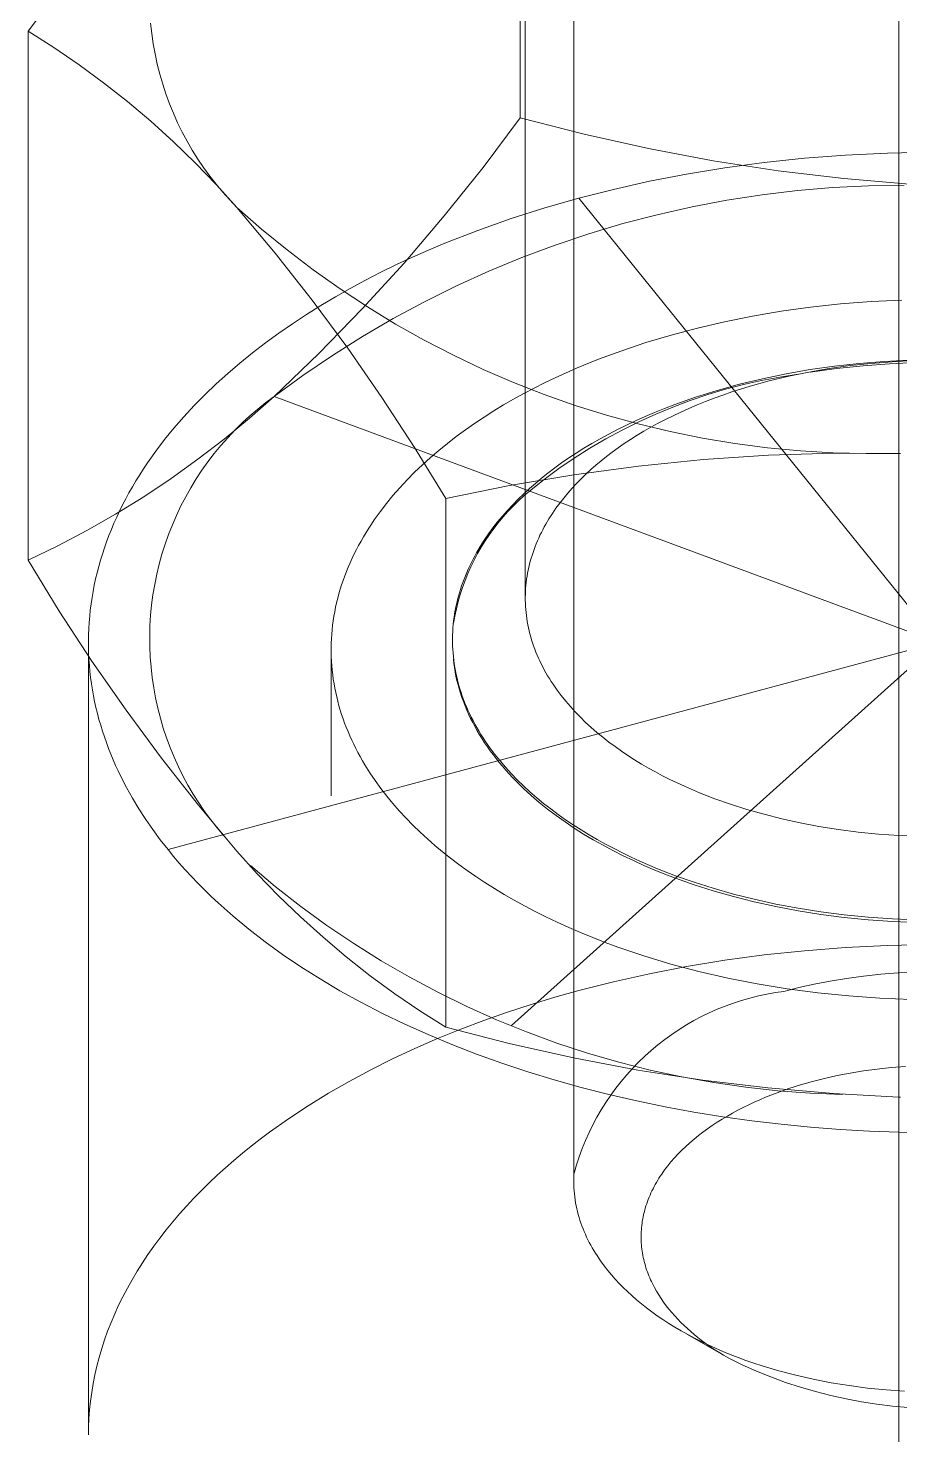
# Model space of a CAD drawing. Header units: inches. Extents: x -6 to 195, y -3 to 126.
# Drawn here: x 120.561 to 120.8439, y 48.7023 to 49.1589 of the extents above; entities that cross this region are included whole.
import ezdxf

# ---------------------------------------------------------------- set-up
doc = ezdxf.new("R2010")
doc.units = ezdxf.units.IN
doc.linetypes.add('HIDDEN', pattern=[1.905, 1.27, -0.635])
doc.layers.add('ZANO_R', color=7, linetype='Continuous', lineweight=0)
doc.layers.add('ZANO_R_przerywana', color=250, linetype='HIDDEN', lineweight=0)

msp = doc.modelspace()

# ---------------------------------------------------------------- linework, layer by layer
at = {"layer": 'ZANO_R'}
for p, q in [((120.84358, 59.27768), (120.84358, 47.5767)), ((120.84358, 49.02088), (120.84407, 49.02087)), ((120.84407, 48.81192), (120.84358, 48.81194)), ((120.85806, 48.80036), (120.84358, 48.80056))]:
    msp.add_line(p, q, dxfattribs=at)
at = {"layer": 'ZANO_R_przerywana'}
for p, q in [((120.7207, 49.30141), (120.7207, 49.12978)), ((120.72232, 48.97383), (120.72232, 49.29962)), ((120.73807, 48.78446), (120.73807, 49.26249)), ((120.57241, 49.17305), (120.56101, 49.15786)), ((120.60114, 49.15714), (120.60077, 49.16049)), ((120.56101, 48.98624), (120.56101, 49.15786)), ((120.56101, 49.15786), (120.56936, 49.15256)), ((120.60162, 49.15381), (120.60114, 49.15714)), ((120.56936, 49.15256), (120.57752, 49.14699)), ((120.60222, 49.1505), (120.60162, 49.15381)), ((120.57752, 49.14699), (120.58549, 49.14114)), ((120.60293, 49.14721), (120.60222, 49.1505)), ((120.60375, 49.14394), (120.60293, 49.14721)), ((120.60469, 49.14071), (120.60375, 49.14394)), ((120.58549, 49.14114), (120.59326, 49.13503)), ((120.60573, 49.13751), (120.60469, 49.14071)), ((120.60689, 49.13435), (120.60573, 49.13751)), ((120.59326, 49.13503), (120.60082, 49.12865)), ((120.60816, 49.13123), (120.60689, 49.13435)), ((120.60082, 49.12865), (120.60815, 49.12203)), ((120.60953, 49.12815), (120.60816, 49.13123)), ((120.61101, 49.12513), (120.60953, 49.12815)), ((120.7207, 49.12978), (120.70864, 49.11366)), ((120.7207, 49.12978), (120.74141, 49.12445)), ((120.6126, 49.12216), (120.61101, 49.12513)), ((120.74141, 49.12445), (120.76227, 49.1198)), ((120.60815, 49.12203), (120.61526, 49.11516)), ((120.61428, 49.11924), (120.6126, 49.12216)), ((120.61607, 49.11639), (120.61428, 49.11924)), ((120.76227, 49.1198), (120.78328, 49.11585)), ((120.61526, 49.11516), (120.62213, 49.10805)), ((120.61795, 49.1136), (120.61607, 49.11639)), ((120.78328, 49.11585), (120.80441, 49.1126)), ((120.79986, 49.11526), (120.7871, 49.11354)), ((120.81293, 49.11664), (120.79986, 49.11526)), ((120.82626, 49.11768), (120.81293, 49.11664)), ((120.83983, 49.11834), (120.82626, 49.11768)), ((120.85357, 49.11861), (120.83983, 49.11834)), ((120.61993, 49.11088), (120.61795, 49.1136)), ((120.622, 49.10822), (120.61993, 49.11088)), ((120.70864, 49.11366), (120.69605, 49.09794)), ((120.77468, 49.1115), (120.76262, 49.10917)), ((120.7871, 49.11354), (120.77468, 49.1115)), ((120.80441, 49.1126), (120.82564, 49.11005)), ((120.82564, 49.11005), (120.84694, 49.10821)), ((120.62416, 49.10564), (120.622, 49.10822)), ((120.62213, 49.10805), (120.62875, 49.10071)), ((120.62642, 49.10314), (120.62416, 49.10564)), ((120.75096, 49.10656), (120.73971, 49.10371)), ((120.76262, 49.10917), (120.75096, 49.10656)), ((120.79917, 49.10477), (120.81064, 49.10614)), ((120.81064, 49.10614), (120.82214, 49.10712)), ((120.82214, 49.10712), (120.83367, 49.1077)), ((120.83367, 49.1077), (120.84521, 49.10789)), ((120.62875, 49.10071), (120.62642, 49.10314)), ((120.62875, 49.10071), (120.64119, 49.08582)), ((120.63677, 49.09366), (120.62875, 49.10071)), ((120.71774, 49.09708), (120.72869, 49.10057)), ((120.72869, 49.10057), (120.73971, 49.10371)), ((120.96736, 48.82185), (120.73971, 49.10371)), ((120.76515, 49.09833), (120.77642, 49.10087)), ((120.77642, 49.10087), (120.78776, 49.10301)), ((120.78776, 49.10301), (120.79917, 49.10477)), ((120.69605, 49.09794), (120.68297, 49.08263)), ((120.70689, 49.09325), (120.71774, 49.09708)), ((120.75398, 49.09542), (120.76515, 49.09833)), ((120.64503, 49.0869), (120.63677, 49.09366)), ((120.6962, 49.08907), (120.70689, 49.09325)), ((120.73197, 49.08845), (120.74292, 49.09212)), ((120.74292, 49.09212), (120.75398, 49.09542)), ((120.65352, 49.08042), (120.64503, 49.0869)), ((120.69093, 49.08684), (120.6962, 49.08907)), ((120.72116, 49.08441), (120.73197, 49.08845)), ((120.64119, 49.08582), (120.65317, 49.07057)), ((120.68297, 49.08263), (120.6694, 49.06775)), ((120.68056, 49.08213), (120.68572, 49.08453)), ((120.68572, 49.08453), (120.69093, 49.08684)), ((120.71049, 49.08), (120.72116, 49.08441)), ((120.71788, 48.83519), (120.99447, 49.08382)), ((120.66222, 49.07425), (120.65352, 49.08042)), ((120.67047, 49.07707), (120.67548, 49.07964)), ((120.67548, 49.07964), (120.68056, 49.08213)), ((120.69998, 49.07523), (120.71049, 49.08)), ((120.6607, 49.07166), (120.66554, 49.07441)), ((120.67114, 49.06838), (120.66222, 49.07425)), ((120.66554, 49.07441), (120.67047, 49.07707)), ((120.68963, 49.0701), (120.69998, 49.07523)), ((120.6513, 49.06592), (120.65595, 49.06883)), ((120.65317, 49.07057), (120.66471, 49.05498)), ((120.65595, 49.06883), (120.6607, 49.07166)), ((120.67947, 49.06462), (120.68963, 49.0701)), ((120.8149, 49.06831), (120.82464, 49.06937)), ((120.82464, 49.06937), (120.83453, 49.07015)), ((120.83453, 49.07015), (120.84455, 49.07064)), ((120.64675, 49.06293), (120.6513, 49.06592)), ((120.6694, 49.06775), (120.65536, 49.05332)), ((120.6695, 49.0588), (120.67947, 49.06462)), ((120.68026, 49.06283), (120.67114, 49.06838)), ((120.78695, 49.06358), (120.79602, 49.06541)), ((120.79602, 49.06541), (120.80535, 49.06699)), ((120.80535, 49.06699), (120.8149, 49.06831)), ((120.638, 49.05671), (120.64232, 49.05986)), ((120.64232, 49.05986), (120.64675, 49.06293)), ((120.68956, 49.05759), (120.68026, 49.06283)), ((120.76964, 49.05927), (120.77815, 49.06153)), ((120.77815, 49.06153), (120.78695, 49.06358)), ((120.63381, 49.05349), (120.638, 49.05671)), ((120.65973, 49.05265), (120.6695, 49.0588)), ((120.66471, 49.05498), (120.67578, 49.03905)), ((120.69904, 49.05269), (120.68956, 49.05759)), ((120.7536, 49.05419), (120.76145, 49.05682)), ((120.76145, 49.05682), (120.76964, 49.05927)), ((120.62974, 49.0502), (120.63381, 49.05349)), ((120.65536, 49.05332), (120.64086, 49.03935)), ((120.65018, 49.04616), (120.65973, 49.05265)), ((120.70869, 49.04811), (120.69904, 49.05269)), ((120.73892, 49.04848), (120.74608, 49.0514)), ((120.74608, 49.0514), (120.7536, 49.05419)), ((120.83873, 49.05068), (120.83067, 49.05004)), ((120.84135, 49.05063), (120.83449, 49.05009)), ((120.84682, 49.05108), (120.83873, 49.05068)), ((120.84823, 49.05097), (120.84135, 49.05063)), ((120.62202, 49.04341), (120.62581, 49.04684)), ((120.62581, 49.04684), (120.62974, 49.0502)), ((120.64086, 49.03935), (120.65018, 49.04616)), ((120.71849, 49.04388), (120.70869, 49.04811)), ((120.73198, 49.04537), (120.73892, 49.04848)), ((120.80695, 49.04669), (120.79931, 49.04511)), ((120.80784, 49.04589), (120.80149, 49.04437)), ((120.81083, 49.04657), (120.80489, 49.04565)), ((120.81475, 49.04804), (120.80695, 49.04669)), ((120.81433, 49.04724), (120.80784, 49.04589)), ((120.82096, 49.04839), (120.81433, 49.04724)), ((120.82331, 49.04841), (120.81474, 49.04722)), ((120.82266, 49.04916), (120.81475, 49.04804)), ((120.82769, 49.04934), (120.82096, 49.04839)), ((120.83067, 49.05004), (120.82266, 49.04916)), ((120.83191, 49.04933), (120.82331, 49.04841)), ((120.83449, 49.05009), (120.82769, 49.04934)), ((120.84054, 49.04997), (120.83191, 49.04933)), ((120.84918, 49.05034), (120.84054, 49.04997)), ((120.61837, 49.03991), (120.62202, 49.04341)), ((120.72843, 49.03998), (120.71849, 49.04388)), ((120.72184, 49.04026), (120.72518, 49.04202)), ((120.72518, 49.04202), (120.72856, 49.04373)), ((120.72856, 49.04373), (120.73198, 49.04537)), ((120.78459, 49.0413), (120.77757, 49.0391)), ((120.78729, 49.04167), (120.78153, 49.03995)), ((120.79184, 49.04331), (120.78459, 49.0413)), ((120.79311, 49.0432), (120.78729, 49.04167)), ((120.79533, 49.04266), (120.78936, 49.04079)), ((120.79931, 49.04511), (120.79184, 49.04331)), ((120.79898, 49.04453), (120.79311, 49.0432)), ((120.80149, 49.04437), (120.79533, 49.04266)), ((120.80489, 49.04565), (120.79898, 49.04453)), ((120.61487, 49.03636), (120.61837, 49.03991)), ((120.64086, 49.03935), (120.63284, 49.03227)), ((120.63553, 49.03524), (120.63816, 49.03734)), ((120.63816, 49.03734), (120.64086, 49.03935)), ((121.0715, 48.87966), (120.64086, 49.03935)), ((120.67578, 49.03905), (120.68638, 49.0228)), ((120.7153, 49.03657), (120.71854, 49.03845)), ((120.71854, 49.03845), (120.72184, 49.04026)), ((120.7385, 49.03644), (120.72843, 49.03998)), ((120.7708, 49.03672), (120.76752, 49.03546)), ((120.77583, 49.03803), (120.7702, 49.03591)), ((120.77415, 49.03793), (120.7708, 49.03672)), ((120.77757, 49.0391), (120.77415, 49.03793)), ((120.78153, 49.03995), (120.77583, 49.03803)), ((120.78081, 49.0377), (120.77809, 49.03659)), ((120.7836, 49.03876), (120.78081, 49.0377)), ((120.78645, 49.0398), (120.7836, 49.03876)), ((120.78936, 49.04079), (120.78645, 49.0398)), ((120.60833, 49.02907), (120.61152, 49.03274)), ((120.61152, 49.03274), (120.61487, 49.03636)), ((120.63284, 49.03227), (120.62458, 49.02547)), ((120.63049, 49.03076), (120.63297, 49.03304)), ((120.63297, 49.03304), (120.63553, 49.03524)), ((120.70589, 49.03059), (120.70896, 49.03264)), ((120.70896, 49.03264), (120.7121, 49.03463)), ((120.7121, 49.03463), (120.7153, 49.03657)), ((120.74869, 49.03325), (120.7385, 49.03644)), ((120.75898, 49.03041), (120.74869, 49.03325)), ((120.76117, 49.03283), (120.7581, 49.03146)), ((120.76464, 49.03361), (120.75917, 49.03111)), ((120.7643, 49.03417), (120.76117, 49.03283)), ((120.76752, 49.03546), (120.7643, 49.03417)), ((120.7702, 49.03591), (120.76464, 49.03361)), ((120.77027, 49.0331), (120.7678, 49.03187)), ((120.77281, 49.03429), (120.77027, 49.0331)), ((120.77542, 49.03546), (120.77281, 49.03429)), ((120.77809, 49.03659), (120.77542, 49.03546)), ((120.6053, 49.02535), (120.60833, 49.02907)), ((120.62578, 49.02595), (120.6281, 49.0284)), ((120.6281, 49.0284), (120.63049, 49.03076)), ((120.69994, 49.02632), (120.70288, 49.02849)), ((120.70288, 49.02849), (120.70589, 49.03059)), ((120.75378, 49.02843), (120.74849, 49.02557)), ((120.75221, 49.02861), (120.74938, 49.02714)), ((120.75512, 49.03005), (120.75221, 49.02861)), ((120.75917, 49.03111), (120.75378, 49.02843)), ((120.7581, 49.03146), (120.75512, 49.03005)), ((120.76079, 49.02805), (120.75859, 49.02673)), ((120.76937, 49.02794), (120.75898, 49.03041)), ((120.76306, 49.02934), (120.76079, 49.02805)), ((120.7654, 49.03062), (120.76306, 49.02934)), ((120.7678, 49.03187), (120.7654, 49.03062)), ((120.77983, 49.02582), (120.76937, 49.02794)), ((120.60243, 49.02159), (120.6053, 49.02535)), ((120.60641, 48.89226), (121.10595, 49.02675)), ((120.62458, 49.02547), (120.6161, 49.01895)), ((120.62142, 49.02082), (120.62356, 49.02342)), ((120.62356, 49.02342), (120.62578, 49.02595)), ((120.69428, 49.02184), (120.69707, 49.02411)), ((120.69707, 49.02411), (120.69994, 49.02632)), ((120.74396, 49.02411), (120.74137, 49.02256)), ((120.74849, 49.02557), (120.7433, 49.02253)), ((120.74663, 49.02564), (120.74396, 49.02411)), ((120.74938, 49.02714), (120.74663, 49.02564)), ((120.75441, 49.02403), (120.75242, 49.02265)), ((120.75647, 49.02539), (120.75441, 49.02403)), ((120.75859, 49.02673), (120.75647, 49.02539)), ((120.79036, 49.02408), (120.77983, 49.02582)), ((120.80095, 49.0227), (120.79036, 49.02408)), ((120.59973, 49.01778), (120.60243, 49.02159)), ((120.6161, 49.01895), (120.6074, 49.01273)), ((120.61937, 49.01815), (120.62142, 49.02082)), ((120.68638, 49.0228), (120.69649, 49.00624)), ((120.68895, 49.01715), (120.69157, 49.01952)), ((120.69157, 49.01952), (120.69428, 49.02184)), ((120.73822, 49.01931), (120.73325, 49.01592)), ((120.73645, 49.01938), (120.73411, 49.01777)), ((120.73887, 49.02098), (120.73645, 49.01938)), ((120.7433, 49.02253), (120.73822, 49.01931)), ((120.74137, 49.02256), (120.73887, 49.02098)), ((120.74689, 49.01845), (120.74518, 49.01702)), ((120.74866, 49.01986), (120.74689, 49.01845)), ((120.75051, 49.02126), (120.74866, 49.01986)), ((120.75242, 49.02265), (120.75051, 49.02126)), ((120.75908, 49.01675), (120.78014, 49.01885)), ((120.78014, 49.01885), (120.80126, 49.02024)), ((120.81158, 49.02169), (120.80095, 49.0227)), ((120.80126, 49.02024), (120.82242, 49.02091)), ((120.82223, 49.02105), (120.81158, 49.02169)), ((120.8329, 49.02078), (120.82223, 49.02105)), ((120.82242, 49.02091), (120.84358, 49.02088)), ((120.84358, 49.02088), (120.8329, 49.02078)), ((120.59601, 49.01198), (120.59721, 49.01392)), ((120.59721, 49.01392), (120.59845, 49.01585)), ((120.59845, 49.01585), (120.59973, 49.01778)), ((120.61556, 49.01259), (120.61742, 49.0154)), ((120.61742, 49.0154), (120.61937, 49.01815)), ((120.68398, 49.01226), (120.68642, 49.01473)), ((120.68642, 49.01473), (120.68895, 49.01715)), ((120.71723, 49.01045), (120.7381, 49.01395)), ((120.72969, 49.01448), (120.7276, 49.01282)), ((120.73325, 49.01592), (120.7284, 49.01236)), ((120.73186, 49.01613), (120.72969, 49.01448)), ((120.73411, 49.01777), (120.73186, 49.01613)), ((120.7381, 49.01395), (120.75908, 49.01675)), ((120.74197, 49.01414), (120.74044, 49.01265)), ((120.74355, 49.01559), (120.74197, 49.01414)), ((120.74518, 49.01702), (120.74355, 49.01559)), ((120.59374, 49.00808), (120.59485, 49.01004)), ((120.59485, 49.01004), (120.59601, 49.01198)), ((120.6074, 49.01273), (120.5985, 49.00681)), ((120.61215, 49.00679), (120.61381, 49.00972)), ((120.61381, 49.00972), (120.61556, 49.01259)), ((120.6794, 49.00718), (120.68164, 49.00974)), ((120.68164, 49.00974), (120.68398, 49.01226)), ((120.69649, 49.00624), (120.71723, 49.01045)), ((120.72367, 49.00946), (120.72182, 49.00775)), ((120.7284, 49.01236), (120.72367, 49.00864)), ((120.7256, 49.01114), (120.72367, 49.00946)), ((120.7276, 49.01282), (120.7256, 49.01114)), ((120.73751, 49.00958), (120.73611, 49.008)), ((120.73895, 49.01113), (120.73751, 49.00958)), ((120.74044, 49.01265), (120.73895, 49.01113)), ((120.5985, 49.00681), (120.58939, 49.00119)), ((120.59166, 49.00414), (120.59268, 49.00611)), ((120.59268, 49.00611), (120.59374, 49.00808)), ((120.6106, 49.0038), (120.61215, 49.00679)), ((120.67726, 49.00458), (120.6794, 49.00718)), ((120.69649, 49.00624), (120.69649, 48.83462)), ((120.72001, 49.006), (120.71826, 49.00421)), ((120.72007, 49.00545), (120.71835, 49.00377)), ((120.72182, 49.00775), (120.72001, 49.006)), ((120.72184, 49.00708), (120.72007, 49.00545)), ((120.72367, 49.00864), (120.72184, 49.00708)), ((120.73349, 49.00474), (120.73227, 49.00306)), ((120.73478, 49.00638), (120.73349, 49.00474)), ((120.73611, 49.008), (120.73478, 49.00638)), ((120.58939, 49.00119), (120.58011, 48.99588)), ((120.58886, 48.99819), (120.58975, 49.00018)), ((120.58975, 49.00018), (120.59068, 49.00216)), ((120.59068, 49.00216), (120.59166, 49.00414)), ((120.60781, 48.99767), (120.60915, 49.00076)), ((120.60915, 49.00076), (120.6106, 49.0038)), ((120.67331, 48.99926), (120.67523, 49.00194)), ((120.67523, 49.00194), (120.67726, 49.00458)), ((120.71493, 49.00052), (120.71335, 48.99862)), ((120.71508, 49.00022), (120.71355, 48.99837)), ((120.71656, 49.00238), (120.71493, 49.00052)), ((120.71668, 49.00202), (120.71508, 49.00022)), ((120.71826, 49.00421), (120.71656, 49.00238)), ((120.71835, 49.00377), (120.71668, 49.00202)), ((120.7311, 49.00136), (120.73, 48.99963)), ((120.73227, 49.00306), (120.7311, 49.00136)), ((120.58011, 48.99588), (120.57064, 48.9909)), ((120.58722, 48.9942), (120.58802, 48.9962)), ((120.58802, 48.9962), (120.58886, 48.99819)), ((120.60658, 48.99453), (120.60781, 48.99767)), ((120.67065, 48.99518), (120.67151, 48.99655)), ((120.67151, 48.99655), (120.6724, 48.99791)), ((120.6724, 48.99791), (120.67331, 48.99926)), ((120.71184, 48.99669), (120.7104, 48.99471)), ((120.71207, 48.99647), (120.71067, 48.99451)), ((120.71335, 48.99862), (120.71184, 48.99669)), ((120.71355, 48.99837), (120.71207, 48.99647)), ((120.72799, 48.99609), (120.72753, 48.99519)), ((120.72847, 48.99698), (120.72799, 48.99609)), ((120.72896, 48.99787), (120.72847, 48.99698)), ((120.73, 48.99963), (120.72896, 48.99787)), ((120.58576, 48.99019), (120.58647, 48.99219)), ((120.58647, 48.99219), (120.58722, 48.9942)), ((120.60444, 48.98815), (120.60545, 48.99136)), ((120.60545, 48.99136), (120.60658, 48.99453)), ((120.66751, 48.98963), (120.66825, 48.99102)), ((120.66825, 48.99102), (120.66902, 48.99242)), ((120.66902, 48.99242), (120.66982, 48.9938)), ((120.66982, 48.9938), (120.67065, 48.99518)), ((120.70903, 48.99271), (120.70773, 48.99067)), ((120.70933, 48.99251), (120.70806, 48.99046)), ((120.7104, 48.99471), (120.70903, 48.99271)), ((120.71067, 48.99451), (120.70933, 48.99251)), ((120.72588, 48.99152), (120.72551, 48.9906)), ((120.72626, 48.99245), (120.72588, 48.99152)), ((120.72667, 48.99337), (120.72626, 48.99245)), ((120.72709, 48.99428), (120.72667, 48.99337)), ((120.72753, 48.99519), (120.72709, 48.99428)), ((120.57064, 48.9909), (120.56101, 48.98624)), ((120.58448, 48.98616), (120.5851, 48.98818)), ((120.5851, 48.98818), (120.58576, 48.99019)), ((120.60354, 48.9849), (120.60444, 48.98815)), ((120.66548, 48.98539), (120.66613, 48.98681)), ((120.66613, 48.98681), (120.66681, 48.98822)), ((120.66681, 48.98822), (120.66751, 48.98963)), ((120.70537, 48.98651), (120.70483, 48.98545)), ((120.70593, 48.98756), (120.70537, 48.98651)), ((120.70686, 48.98838), (120.70574, 48.98625)), ((120.70651, 48.98861), (120.70593, 48.98756)), ((120.70773, 48.99067), (120.70651, 48.98861)), ((120.70806, 48.99046), (120.70686, 48.98838)), ((120.72423, 48.98683), (120.72396, 48.98588)), ((120.72452, 48.98778), (120.72423, 48.98683)), ((120.72483, 48.98872), (120.72452, 48.98778)), ((120.72516, 48.98966), (120.72483, 48.98872)), ((120.72551, 48.9906), (120.72516, 48.98966)), ((120.57113, 48.96968), (120.56101, 48.98624)), ((120.58291, 48.98011), (120.58339, 48.98213)), ((120.58339, 48.98213), (120.58391, 48.98415)), ((120.58391, 48.98415), (120.58448, 48.98616)), ((120.60275, 48.98163), (120.60354, 48.9849)), ((120.66373, 48.9811), (120.66428, 48.98253)), ((120.66428, 48.98253), (120.66487, 48.98396)), ((120.66487, 48.98396), (120.66548, 48.98539)), ((120.70371, 48.98188), (120.70281, 48.97965)), ((120.70334, 48.98223), (120.70288, 48.98114)), ((120.70381, 48.98331), (120.70334, 48.98223)), ((120.70469, 48.98408), (120.70371, 48.98188)), ((120.70431, 48.98438), (120.70381, 48.98331)), ((120.70483, 48.98545), (120.70431, 48.98438)), ((120.70574, 48.98625), (120.70469, 48.98408)), ((120.72308, 48.98203), (120.72291, 48.98106)), ((120.72327, 48.983), (120.72308, 48.98203)), ((120.72348, 48.98396), (120.72327, 48.983)), ((120.72371, 48.98492), (120.72348, 48.98396)), ((120.72396, 48.98588), (120.72371, 48.98492)), ((120.58209, 48.97608), (120.58248, 48.9781)), ((120.58248, 48.9781), (120.58291, 48.98011)), ((120.60152, 48.97501), (120.60208, 48.97833)), ((120.60208, 48.97833), (120.60275, 48.98163)), ((120.66227, 48.97677), (120.66273, 48.97822)), ((120.66273, 48.97822), (120.66321, 48.97966)), ((120.66321, 48.97966), (120.66373, 48.9811)), ((120.70199, 48.97738), (120.70124, 48.97509)), ((120.70165, 48.97785), (120.70129, 48.97674)), ((120.70204, 48.97895), (120.70165, 48.97785)), ((120.70281, 48.97965), (120.70199, 48.97738)), ((120.70245, 48.98005), (120.70204, 48.97895)), ((120.70288, 48.98114), (120.70245, 48.98005)), ((120.72253, 48.97813), (120.72244, 48.97715)), ((120.72263, 48.97911), (120.72253, 48.97813)), ((120.72276, 48.98008), (120.72263, 48.97911)), ((120.72291, 48.98106), (120.72276, 48.98008)), ((120.58144, 48.97204), (120.58174, 48.97406)), ((120.58174, 48.97406), (120.58209, 48.97608)), ((120.60108, 48.97167), (120.60152, 48.97501)), ((120.6611, 48.97241), (120.66146, 48.97387)), ((120.66146, 48.97387), (120.66185, 48.97532)), ((120.66185, 48.97532), (120.66227, 48.97677)), ((120.70058, 48.97278), (120.69999, 48.97044)), ((120.70033, 48.97337), (120.70006, 48.97224)), ((120.70062, 48.9745), (120.70033, 48.97337)), ((120.70124, 48.97509), (120.70058, 48.97278)), ((120.70094, 48.97562), (120.70062, 48.9745)), ((120.70129, 48.97674), (120.70094, 48.97562)), ((120.72234, 48.97518), (120.72232, 48.97419)), ((120.72232, 48.97419), (120.72232, 48.9732)), ((120.72232, 48.9732), (120.72235, 48.97221)), ((120.72238, 48.97616), (120.72234, 48.97518)), ((120.72244, 48.97715), (120.72238, 48.97616)), ((120.58172, 48.95343), (120.57113, 48.96968)), ((120.58098, 48.96802), (120.58119, 48.97003)), ((120.58119, 48.97003), (120.58144, 48.97204)), ((120.60055, 48.96495), (120.60076, 48.96831)), ((120.60076, 48.96831), (120.60108, 48.97167)), ((120.66022, 48.96803), (120.66048, 48.96949)), ((120.66048, 48.96949), (120.66078, 48.97095)), ((120.66078, 48.97095), (120.6611, 48.97241)), ((120.69939, 48.96883), (120.69922, 48.96768)), ((120.69959, 48.96997), (120.69939, 48.96883)), ((120.69999, 48.97044), (120.69949, 48.96809)), ((120.69981, 48.97111), (120.69959, 48.96997)), ((120.70006, 48.97224), (120.69981, 48.97111)), ((120.72235, 48.97221), (120.7224, 48.97122)), ((120.7224, 48.97122), (120.72247, 48.97023)), ((120.72247, 48.97023), (120.72256, 48.96923)), ((120.72256, 48.96923), (120.72267, 48.96824)), ((120.72267, 48.96824), (120.72281, 48.96725)), ((120.58062, 48.96199), (120.5807, 48.964)), ((120.5807, 48.964), (120.58082, 48.966)), ((120.58082, 48.966), (120.58098, 48.96802)), ((120.60046, 48.96159), (120.60055, 48.96495)), ((120.65952, 48.96217), (120.65964, 48.96363)), ((120.65964, 48.96363), (120.6598, 48.9651)), ((120.6598, 48.9651), (120.66, 48.96656)), ((120.66, 48.96656), (120.66022, 48.96803)), ((120.69884, 48.96423), (120.69877, 48.96307)), ((120.69894, 48.96538), (120.69884, 48.96423)), ((120.69907, 48.96653), (120.69894, 48.96538)), ((120.69949, 48.96809), (120.69907, 48.96572)), ((120.69922, 48.96768), (120.69907, 48.96653)), ((120.72281, 48.96725), (120.72296, 48.96626)), ((120.72296, 48.96626), (120.72314, 48.96526)), ((120.72314, 48.96526), (120.72335, 48.96427)), ((120.72335, 48.96427), (120.72357, 48.96328)), ((120.58059, 48.95999), (120.58062, 48.96199)), ((120.5806, 48.958), (120.58059, 48.95999)), ((120.60048, 48.95822), (120.60046, 48.96159)), ((120.65933, 48.95777), (120.65936, 48.95924)), ((120.65936, 48.95924), (120.65942, 48.9607)), ((120.65942, 48.9607), (120.65952, 48.96217)), ((120.69872, 48.96191), (120.6987, 48.96075)), ((120.6987, 48.96075), (120.6987, 48.95958)), ((120.6987, 48.95958), (120.69873, 48.95842)), ((120.69877, 48.96307), (120.69872, 48.96191)), ((120.72357, 48.96328), (120.72382, 48.96229)), ((120.72382, 48.96229), (120.72409, 48.96131)), ((120.72409, 48.96131), (120.72438, 48.96032)), ((120.72438, 48.96032), (120.72469, 48.95934)), ((120.72469, 48.95934), (120.72503, 48.95836)), ((120.58059, 48.70234), (120.58059, 48.958)), ((120.58065, 48.956), (120.5806, 48.958)), ((120.58075, 48.95402), (120.58065, 48.956)), ((120.60062, 48.95485), (120.60048, 48.95822)), ((120.60088, 48.9515), (120.60062, 48.95485)), ((120.65933, 48.95631), (120.65933, 48.95777)), ((120.65933, 45.09973), (120.65933, 48.95631)), ((120.65937, 48.95485), (120.65933, 48.95631)), ((120.65944, 48.95339), (120.65937, 48.95485)), ((120.69873, 48.95842), (120.69879, 48.95725)), ((120.69879, 48.95725), (120.69887, 48.95609)), ((120.69887, 48.95609), (120.69898, 48.95492)), ((120.69898, 48.95492), (120.69911, 48.95375)), ((120.72503, 48.95836), (120.72539, 48.95738)), ((120.72539, 48.95738), (120.72577, 48.9564)), ((120.72577, 48.9564), (120.72617, 48.95543)), ((120.72617, 48.95543), (120.72659, 48.95446)), ((120.58089, 48.95204), (120.58075, 48.95402)), ((120.58107, 48.95006), (120.58089, 48.95204)), ((120.5813, 48.94809), (120.58107, 48.95006)), ((120.59279, 48.9375), (120.58172, 48.95343)), ((120.60126, 48.94815), (120.60088, 48.9515)), ((120.65954, 48.95193), (120.65944, 48.95339)), ((120.65967, 48.95048), (120.65954, 48.95193)), ((120.65984, 48.94903), (120.65967, 48.95048)), ((120.69898, 48.9541), (120.69914, 48.95272)), ((120.69911, 48.95375), (120.69927, 48.95258)), ((120.69914, 48.95272), (120.69934, 48.95133)), ((120.69927, 48.95258), (120.69945, 48.95142)), ((120.69934, 48.95133), (120.69957, 48.94994)), ((120.69945, 48.95142), (120.69967, 48.95025)), ((120.69957, 48.94994), (120.69984, 48.94856)), ((120.69967, 48.95025), (120.69991, 48.94908)), ((120.72659, 48.95446), (120.72704, 48.95349)), ((120.72704, 48.95349), (120.7275, 48.95253)), ((120.7275, 48.95253), (120.72799, 48.95157)), ((120.72799, 48.95157), (120.7285, 48.95062)), ((120.7285, 48.95062), (120.72903, 48.94967)), ((120.58156, 48.94613), (120.5813, 48.94809)), ((120.58187, 48.94418), (120.58156, 48.94613)), ((120.60175, 48.94482), (120.60126, 48.94815)), ((120.66003, 48.94758), (120.65984, 48.94903)), ((120.66026, 48.94613), (120.66003, 48.94758)), ((120.66052, 48.94469), (120.66026, 48.94613)), ((120.69984, 48.94856), (120.70015, 48.94717)), ((120.69991, 48.94908), (120.70017, 48.94792)), ((120.70015, 48.94717), (120.7005, 48.94579)), ((120.70017, 48.94792), (120.70046, 48.94675)), ((120.70046, 48.94675), (120.70078, 48.94559)), ((120.7005, 48.94579), (120.70088, 48.94441)), ((120.70078, 48.94559), (120.70112, 48.94443)), ((120.72903, 48.94967), (120.72958, 48.94872)), ((120.72958, 48.94872), (120.73015, 48.94778)), ((120.73015, 48.94778), (120.73074, 48.94685)), ((120.73074, 48.94685), (120.73135, 48.94592)), ((120.73135, 48.94592), (120.73264, 48.94407)), ((120.58222, 48.94223), (120.58187, 48.94418)), ((120.5826, 48.9403), (120.58222, 48.94223)), ((120.60236, 48.94151), (120.60175, 48.94482)), ((120.60308, 48.93822), (120.60236, 48.94151)), ((120.66081, 48.94326), (120.66052, 48.94469)), ((120.66113, 48.94183), (120.66081, 48.94326)), ((120.66149, 48.9404), (120.66113, 48.94183)), ((120.70088, 48.94441), (120.7013, 48.94304)), ((120.70112, 48.94443), (120.70149, 48.94328)), ((120.7013, 48.94304), (120.70176, 48.94167)), ((120.70149, 48.94328), (120.70188, 48.94212)), ((120.70176, 48.94167), (120.70225, 48.9403)), ((120.70188, 48.94212), (120.70231, 48.94097)), ((120.70231, 48.94097), (120.70275, 48.93982)), ((120.73264, 48.94407), (120.734, 48.94225)), ((120.734, 48.94225), (120.73544, 48.94046)), ((120.58303, 48.93837), (120.5826, 48.9403)), ((120.5835, 48.93645), (120.58303, 48.93837)), ((120.584, 48.93453), (120.5835, 48.93645)), ((120.60433, 48.92191), (120.59279, 48.9375)), ((120.60392, 48.93495), (120.60308, 48.93822)), ((120.66187, 48.93898), (120.66149, 48.9404)), ((120.66229, 48.93756), (120.66187, 48.93898)), ((120.66273, 48.93616), (120.66229, 48.93756)), ((120.70225, 48.9403), (120.70278, 48.93893)), ((120.70275, 48.93982), (120.70322, 48.93868)), ((120.70278, 48.93893), (120.70335, 48.93757)), ((120.70322, 48.93868), (120.70372, 48.93754)), ((120.70335, 48.93757), (120.70395, 48.93622)), ((120.70372, 48.93754), (120.70425, 48.9364)), ((120.70395, 48.93622), (120.70459, 48.93487)), ((120.70425, 48.9364), (120.70479, 48.93527)), ((120.73544, 48.94046), (120.73695, 48.93869)), ((120.73695, 48.93869), (120.73854, 48.93695)), ((120.73854, 48.93695), (120.74019, 48.93525)), ((120.58455, 48.93263), (120.584, 48.93453)), ((120.58513, 48.93074), (120.58455, 48.93263)), ((120.60487, 48.93172), (120.60392, 48.93495)), ((120.60593, 48.92853), (120.60487, 48.93172)), ((120.6632, 48.93475), (120.66273, 48.93616)), ((120.6637, 48.93336), (120.6632, 48.93475)), ((120.66424, 48.93197), (120.6637, 48.93336)), ((120.6648, 48.93059), (120.66424, 48.93197)), ((120.70459, 48.93487), (120.70526, 48.93353)), ((120.70479, 48.93527), (120.70537, 48.93414)), ((120.70526, 48.93353), (120.70597, 48.9322)), ((120.70537, 48.93414), (120.70597, 48.93302)), ((120.70597, 48.93302), (120.70659, 48.9319)), ((120.70597, 48.9322), (120.70671, 48.93087)), ((120.70659, 48.9319), (120.70724, 48.93079)), ((120.74019, 48.93525), (120.74191, 48.93357)), ((120.74191, 48.93357), (120.7437, 48.93193)), ((120.7437, 48.93193), (120.74555, 48.93031)), ((120.58575, 48.92886), (120.58513, 48.93074)), ((120.5864, 48.92699), (120.58575, 48.92886)), ((120.6071, 48.92537), (120.60593, 48.92853)), ((120.66539, 48.92921), (120.6648, 48.93059)), ((120.666, 48.92784), (120.66539, 48.92921)), ((120.66665, 48.92649), (120.666, 48.92784)), ((120.70671, 48.93087), (120.70749, 48.92955)), ((120.70724, 48.93079), (120.70791, 48.92968)), ((120.70749, 48.92955), (120.7083, 48.92824)), ((120.70791, 48.92968), (120.70861, 48.92858)), ((120.7083, 48.92824), (120.70914, 48.92694)), ((120.70861, 48.92858), (120.70933, 48.92749)), ((120.70933, 48.92749), (120.71084, 48.92532)), ((120.74555, 48.93031), (120.74746, 48.92874)), ((120.74746, 48.92874), (120.74943, 48.9272)), ((120.74943, 48.9272), (120.75145, 48.9257)), ((120.58709, 48.92513), (120.5864, 48.92699)), ((120.58782, 48.92328), (120.58709, 48.92513)), ((120.58859, 48.92145), (120.58782, 48.92328)), ((120.60838, 48.92225), (120.6071, 48.92537)), ((120.66732, 48.92513), (120.66665, 48.92649)), ((120.66802, 48.92379), (120.66732, 48.92513)), ((120.66874, 48.92246), (120.66802, 48.92379)), ((120.70914, 48.92694), (120.71002, 48.92565)), ((120.71002, 48.92565), (120.71093, 48.92437)), ((120.71084, 48.92532), (120.71244, 48.92318)), ((120.71093, 48.92437), (120.71188, 48.92309)), ((120.71188, 48.92309), (120.71285, 48.92183)), ((120.71244, 48.92318), (120.71413, 48.92107)), ((120.75145, 48.9257), (120.75352, 48.92423)), ((120.75352, 48.92423), (120.75564, 48.9228)), ((120.75564, 48.9228), (120.75781, 48.92141)), ((120.58938, 48.91962), (120.58859, 48.92145)), ((120.59022, 48.91781), (120.58938, 48.91962)), ((120.61632, 48.90666), (120.60433, 48.92191)), ((120.60977, 48.91919), (120.60838, 48.92225)), ((120.61126, 48.91617), (120.60977, 48.91919)), ((120.6695, 48.92114), (120.66874, 48.92246)), ((120.67027, 48.91982), (120.6695, 48.92114)), ((120.6719, 48.91722), (120.67027, 48.91982)), ((120.71285, 48.92183), (120.71386, 48.92058)), ((120.71386, 48.92058), (120.7149, 48.91934)), ((120.71413, 48.92107), (120.71591, 48.91899)), ((120.7149, 48.91934), (120.71597, 48.91811)), ((120.71591, 48.91899), (120.71778, 48.91694)), ((120.71597, 48.91811), (120.71707, 48.91689)), ((120.75781, 48.92141), (120.76002, 48.92006)), ((120.76002, 48.92006), (120.76227, 48.91875)), ((120.76227, 48.91875), (120.76455, 48.91748)), ((120.59108, 48.91601), (120.59022, 48.91781)), ((120.59291, 48.91245), (120.59108, 48.91601)), ((120.61286, 48.9132), (120.61126, 48.91617)), ((120.67363, 48.91466), (120.6719, 48.91722)), ((120.67545, 48.91214), (120.67363, 48.91466)), ((120.71707, 48.91689), (120.71819, 48.91568)), ((120.71778, 48.91694), (120.71972, 48.91493)), ((120.71819, 48.91568), (120.71935, 48.91449)), ((120.71935, 48.91449), (120.72175, 48.91214)), ((120.71972, 48.91493), (120.72175, 48.91296)), ((120.76455, 48.91748), (120.76687, 48.91626)), ((120.76687, 48.91626), (120.76923, 48.91507)), ((120.76923, 48.91507), (120.77161, 48.91392)), ((120.77161, 48.91392), (120.77401, 48.91282)), ((120.59487, 48.90894), (120.59291, 48.91245)), ((120.59695, 48.90549), (120.59487, 48.90894)), ((120.61456, 48.9103), (120.61286, 48.9132)), ((120.61636, 48.90745), (120.61456, 48.9103)), ((120.67737, 48.90966), (120.67545, 48.91214)), ((120.67937, 48.90723), (120.67737, 48.90966)), ((120.72175, 48.91296), (120.72385, 48.91103)), ((120.72175, 48.91214), (120.72425, 48.90985)), ((120.72385, 48.91103), (120.72603, 48.90913)), ((120.72425, 48.90985), (120.72686, 48.90761)), ((120.72603, 48.90913), (120.72827, 48.90728)), ((120.77401, 48.91282), (120.77889, 48.91073)), ((120.77889, 48.91073), (120.78384, 48.9088)), ((120.59915, 48.90209), (120.59695, 48.90549)), ((120.62875, 48.89177), (120.61632, 48.90666)), ((120.61825, 48.90467), (120.61636, 48.90745)), ((120.62025, 48.90195), (120.61825, 48.90467)), ((120.68145, 48.90484), (120.67937, 48.90723)), ((120.68362, 48.9025), (120.68145, 48.90484)), ((120.72686, 48.90761), (120.72957, 48.90544)), ((120.72827, 48.90728), (120.73059, 48.90547)), ((120.72957, 48.90544), (120.73237, 48.90332)), ((120.73059, 48.90547), (120.73297, 48.9037)), ((120.78384, 48.9088), (120.78893, 48.907)), ((120.78893, 48.907), (120.79425, 48.90531)), ((120.79425, 48.90531), (120.79979, 48.90373)), ((120.60146, 48.89876), (120.59915, 48.90209)), ((120.62233, 48.89931), (120.62025, 48.90195)), ((120.68586, 48.90021), (120.68362, 48.9025)), ((120.68817, 48.89796), (120.68586, 48.90021)), ((120.73237, 48.90332), (120.73525, 48.90126)), ((120.73297, 48.9037), (120.7354, 48.90197)), ((120.73525, 48.90126), (120.73821, 48.89927)), ((120.7354, 48.90197), (120.7379, 48.90029)), ((120.7379, 48.90029), (120.74045, 48.89866)), ((120.79979, 48.90373), (120.80554, 48.90229)), ((120.80554, 48.90229), (120.81149, 48.90098)), ((120.81149, 48.90098), (120.81762, 48.89982)), ((120.81762, 48.89982), (120.82392, 48.89882)), ((120.60388, 48.89548), (120.60146, 48.89876)), ((120.60641, 48.89226), (120.60388, 48.89548)), ((120.62451, 48.89674), (120.62233, 48.89931)), ((120.69055, 48.89577), (120.68817, 48.89796)), ((120.693, 48.89363), (120.69055, 48.89577)), ((120.73821, 48.89927), (120.74126, 48.89734)), ((120.74045, 48.89866), (120.74305, 48.89707)), ((120.74126, 48.89734), (120.74436, 48.89548)), ((120.74305, 48.89707), (120.74569, 48.89553)), ((120.74436, 48.89548), (120.74754, 48.89368)), ((120.74569, 48.89553), (120.74838, 48.89404)), ((120.82392, 48.89882), (120.83038, 48.89799)), ((120.83038, 48.89799), (120.83696, 48.89734)), ((120.83696, 48.89734), (120.84365, 48.89688)), ((120.84365, 48.89688), (120.85043, 48.89661)), ((120.6082, 48.89008), (120.60641, 48.89226)), ((120.63538, 48.88443), (120.62875, 48.89177)), ((120.6955, 48.89153), (120.693, 48.89363)), ((120.69807, 48.88949), (120.6955, 48.89153)), ((120.74754, 48.89368), (120.75077, 48.89195)), ((120.74838, 48.89404), (120.75111, 48.89259)), ((120.75077, 48.89195), (120.75405, 48.89029)), ((120.75111, 48.89259), (120.75388, 48.89119)), ((120.75388, 48.89119), (120.75668, 48.88985)), ((120.61007, 48.8879), (120.6082, 48.89008)), ((120.612, 48.88573), (120.61007, 48.8879)), ((120.64118, 48.88032), (120.63313, 48.88707)), ((120.70071, 48.88748), (120.69807, 48.88949)), ((120.70345, 48.88549), (120.70071, 48.88748)), ((120.75405, 48.89029), (120.75739, 48.8887)), ((120.75668, 48.88985), (120.75951, 48.88854)), ((120.75739, 48.8887), (120.76076, 48.88717)), ((120.75951, 48.88854), (120.76525, 48.88609)), ((120.76076, 48.88717), (120.76417, 48.88572)), ((120.76525, 48.88609), (120.77107, 48.88382)), ((120.61401, 48.88356), (120.612, 48.88573)), ((120.61608, 48.8814), (120.61401, 48.88356)), ((120.64225, 48.87732), (120.63538, 48.88443)), ((120.7063, 48.88351), (120.70345, 48.88549)), ((120.70924, 48.88156), (120.7063, 48.88351)), ((120.71229, 48.87963), (120.70924, 48.88156)), ((120.76417, 48.88572), (120.76761, 48.88433)), ((120.76761, 48.88433), (120.77107, 48.883)), ((120.77107, 48.88382), (120.77707, 48.8817)), ((120.77107, 48.883), (120.77707, 48.88089)), ((120.77707, 48.8817), (120.78332, 48.87971)), ((120.61822, 48.87924), (120.61608, 48.8814)), ((120.62044, 48.87709), (120.61822, 48.87924)), ((120.62272, 48.87495), (120.62044, 48.87709)), ((120.64946, 48.87385), (120.64118, 48.88032)), ((120.64935, 48.87045), (120.64225, 48.87732)), ((120.71544, 48.87773), (120.71229, 48.87963)), ((120.71869, 48.87585), (120.71544, 48.87773)), ((120.77707, 48.88089), (120.78332, 48.8789)), ((120.78332, 48.87971), (120.78984, 48.87786)), ((120.78332, 48.8789), (120.78984, 48.87704)), ((120.78984, 48.87786), (120.79661, 48.87616)), ((120.78984, 48.87704), (120.79661, 48.87534)), ((120.62751, 48.87069), (120.62272, 48.87495)), ((120.65796, 48.86767), (120.64946, 48.87385)), ((120.72204, 48.87401), (120.71869, 48.87585)), ((120.72549, 48.8722), (120.72204, 48.87401)), ((120.79661, 48.87616), (120.8036, 48.87462)), ((120.79661, 48.87534), (120.8036, 48.8738)), ((120.8036, 48.87462), (120.81082, 48.87325)), ((120.8036, 48.8738), (120.81082, 48.87244)), ((120.81082, 48.87325), (120.81823, 48.87208)), ((120.81082, 48.87244), (120.81823, 48.87126)), ((120.63258, 48.86649), (120.62751, 48.87069)), ((120.65669, 48.86383), (120.64935, 48.87045)), ((120.72904, 48.87042), (120.72549, 48.8722)), ((120.73269, 48.86868), (120.72904, 48.87042)), ((120.73643, 48.86698), (120.73269, 48.86868)), ((120.81823, 48.87208), (120.82582, 48.8711)), ((120.81823, 48.87126), (120.82582, 48.87029)), ((120.82582, 48.8711), (120.83357, 48.87034)), ((120.82582, 48.87029), (120.83357, 48.86952)), ((120.83357, 48.87034), (120.84144, 48.8698)), ((120.83357, 48.86952), (120.84144, 48.86898)), ((120.84144, 48.8698), (120.84941, 48.86948)), ((120.84144, 48.86898), (120.84941, 48.86867)), ((120.63794, 48.86234), (120.63258, 48.86649)), ((120.66424, 48.85745), (120.65669, 48.86383)), ((120.66667, 48.86178), (120.65796, 48.86767)), ((120.74027, 48.86533), (120.73643, 48.86698)), ((120.7442, 48.86372), (120.74027, 48.86533)), ((120.74822, 48.86215), (120.7442, 48.86372)), ((120.64358, 48.85825), (120.63794, 48.86234)), ((120.67557, 48.85621), (120.66667, 48.86178)), ((120.75233, 48.86064), (120.74822, 48.86215)), ((120.7608, 48.85777), (120.75233, 48.86064)), ((120.81293, 48.85948), (120.79986, 48.85809)), ((120.82626, 48.86051), (120.81293, 48.85948)), ((120.83983, 48.86117), (120.82626, 48.86051)), ((120.85357, 48.86144), (120.83983, 48.86117)), ((120.64951, 48.85424), (120.64358, 48.85825)), ((120.65572, 48.85032), (120.64951, 48.85424)), ((120.67201, 48.85134), (120.66424, 48.85745)), ((120.68467, 48.85094), (120.67557, 48.85621)), ((120.76959, 48.85512), (120.7608, 48.85777)), ((120.77468, 48.85434), (120.76262, 48.852)), ((120.77867, 48.85272), (120.76959, 48.85512)), ((120.7871, 48.85637), (120.77468, 48.85434)), ((120.79986, 48.85809), (120.7871, 48.85637)), ((120.6622, 48.84648), (120.65572, 48.85032)), ((120.67998, 48.84549), (120.67201, 48.85134)), ((120.69394, 48.846), (120.68467, 48.85094)), ((120.76262, 48.852), (120.75096, 48.8494)), ((120.78801, 48.85057), (120.77867, 48.85272)), ((120.79758, 48.84869), (120.78801, 48.85057)), ((120.81608, 48.8486), (120.82125, 48.8496)), ((120.82125, 48.8496), (120.82657, 48.85047)), ((120.82657, 48.85047), (120.83204, 48.85121)), ((120.83204, 48.85121), (120.83764, 48.8518)), ((120.83764, 48.8518), (120.84336, 48.85224)), ((120.84336, 48.85224), (120.84917, 48.85253)), ((120.66896, 48.84274), (120.6622, 48.84648)), ((120.68814, 48.83992), (120.67998, 48.84549)), ((120.70337, 48.84138), (120.69394, 48.846)), ((120.73971, 48.84654), (120.73196, 48.84437)), ((120.75096, 48.8494), (120.73971, 48.84654)), ((120.80734, 48.84709), (120.79758, 48.84869)), ((120.79796, 48.84479), (120.80071, 48.84538)), ((120.80071, 48.84538), (120.80348, 48.84587)), ((120.80348, 48.84587), (120.80626, 48.84626)), ((120.80626, 48.84626), (120.81108, 48.84748)), ((120.81726, 48.84578), (120.80734, 48.84709)), ((120.81108, 48.84748), (120.81608, 48.8486)), ((120.82729, 48.84477), (120.81726, 48.84578)), ((120.67598, 48.83912), (120.66896, 48.84274)), ((120.71297, 48.83708), (120.70337, 48.84138)), ((120.72423, 48.84203), (120.71654, 48.83952)), ((120.73196, 48.84437), (120.72423, 48.84203)), ((120.78204, 48.83931), (120.78461, 48.84046)), ((120.78461, 48.84046), (120.78721, 48.84151)), ((120.78721, 48.84151), (120.78986, 48.84247)), ((120.78986, 48.84247), (120.79253, 48.84334)), ((120.79253, 48.84334), (120.79523, 48.84411)), ((120.79523, 48.84411), (120.79796, 48.84479)), ((120.83741, 48.84406), (120.82729, 48.84477)), ((120.84756, 48.84365), (120.83741, 48.84406)), ((120.68325, 48.83561), (120.67598, 48.83912)), ((120.69649, 48.83462), (120.68814, 48.83992)), ((120.70892, 48.83683), (120.70136, 48.83397)), ((120.71654, 48.83952), (120.70892, 48.83683)), ((120.7227, 48.83313), (120.71297, 48.83708)), ((120.77459, 48.83536), (120.77703, 48.83677)), ((120.77703, 48.83677), (120.77951, 48.83808)), ((120.77951, 48.83808), (120.78204, 48.83931)), ((120.69077, 48.83224), (120.68325, 48.83561)), ((120.69854, 48.82899), (120.69077, 48.83224)), ((120.70136, 48.83397), (120.69389, 48.83094)), ((120.71712, 48.8293), (120.69649, 48.83462)), ((120.73257, 48.82951), (120.7227, 48.83313)), ((120.7676, 48.83066), (120.76987, 48.83231)), ((120.76987, 48.83231), (120.77221, 48.83387)), ((120.77221, 48.83387), (120.77459, 48.83536)), ((120.68653, 48.82773), (120.67929, 48.82435)), ((120.69389, 48.83094), (120.68653, 48.82773)), ((120.70652, 48.8259), (120.69854, 48.82899)), ((120.73792, 48.82467), (120.71712, 48.8293)), ((120.74255, 48.82624), (120.73257, 48.82951)), ((120.76113, 48.82525), (120.76322, 48.82712)), ((120.76322, 48.82712), (120.76538, 48.82893)), ((120.76538, 48.82893), (120.7676, 48.83066)), ((120.67929, 48.82435), (120.67218, 48.8208)), ((120.71473, 48.82295), (120.70652, 48.8259)), ((120.72313, 48.82016), (120.71473, 48.82295)), ((120.75886, 48.82072), (120.73792, 48.82467)), ((120.75264, 48.82331), (120.74255, 48.82624)), ((120.76283, 48.82074), (120.75264, 48.82331)), ((120.75715, 48.82128), (120.75911, 48.8233)), ((120.75911, 48.8233), (120.76113, 48.82525)), ((120.67218, 48.8208), (120.66523, 48.81707)), ((120.73173, 48.81754), (120.72313, 48.82016)), ((120.7405, 48.81509), (120.73173, 48.81754)), ((120.75345, 48.81704), (120.75526, 48.81919)), ((120.75526, 48.81919), (120.75715, 48.82128)), ((120.77992, 48.81747), (120.75886, 48.82072)), ((120.7731, 48.81853), (120.76283, 48.82074)), ((120.78345, 48.81667), (120.7731, 48.81853)), ((120.81942, 48.81801), (120.81549, 48.81701)), ((120.82349, 48.81892), (120.81942, 48.81801)), ((120.82771, 48.81973), (120.82349, 48.81892)), ((120.83205, 48.82044), (120.82771, 48.81973)), ((120.8365, 48.82104), (120.83205, 48.82044)), ((120.84107, 48.82153), (120.8365, 48.82104)), ((120.84573, 48.82189), (120.84107, 48.82153)), ((120.65846, 48.81318), (120.65187, 48.80913)), ((120.66523, 48.81707), (120.65846, 48.81318)), ((120.74942, 48.81281), (120.7405, 48.81509)), ((120.75006, 48.81256), (120.75172, 48.81483)), ((120.75172, 48.81483), (120.75345, 48.81704)), ((120.80107, 48.81493), (120.77992, 48.81747)), ((120.79385, 48.81516), (120.78345, 48.81667)), ((120.80429, 48.81403), (120.79385, 48.81516)), ((120.80402, 48.81336), (120.80029, 48.81189)), ((120.8223, 48.81308), (120.80107, 48.81493)), ((120.80781, 48.8147), (120.80402, 48.81336)), ((120.81477, 48.81325), (120.80429, 48.81403)), ((120.81164, 48.81591), (120.80781, 48.8147)), ((120.81549, 48.81701), (120.81164, 48.81591)), ((120.82527, 48.81284), (120.81477, 48.81325)), ((120.84358, 48.81194), (120.8223, 48.81308)), ((120.65187, 48.80913), (120.64549, 48.80491)), ((120.74699, 48.80785), (120.74848, 48.81023)), ((120.74848, 48.81023), (120.75006, 48.81256)), ((120.75849, 48.81072), (120.74942, 48.81281)), ((120.76768, 48.80882), (120.75849, 48.81072)), ((120.77698, 48.8071), (120.76768, 48.80882)), ((120.79305, 48.8086), (120.7913, 48.8077)), ((120.79483, 48.80947), (120.79305, 48.8086)), ((120.79663, 48.81031), (120.79483, 48.80947)), ((120.79845, 48.81112), (120.79663, 48.81031)), ((120.80029, 48.81189), (120.79845, 48.81112)), ((120.64549, 48.80491), (120.63934, 48.80054)), ((120.74425, 48.80294), (120.74558, 48.80542)), ((120.74558, 48.80542), (120.74699, 48.80785)), ((120.78637, 48.80558), (120.77698, 48.8071)), ((120.78623, 48.80483), (120.7846, 48.80381)), ((120.78789, 48.80581), (120.78623, 48.80483)), ((120.79583, 48.80425), (120.78637, 48.80558)), ((120.78958, 48.80677), (120.78789, 48.80581)), ((120.7913, 48.8077), (120.78958, 48.80677)), ((120.80535, 48.80312), (120.79583, 48.80425)), ((120.63934, 48.80054), (120.63635, 48.7983)), ((120.74186, 48.79785), (120.74301, 48.80042)), ((120.74301, 48.80042), (120.74425, 48.80294)), ((120.77849, 48.79947), (120.77707, 48.79832)), ((120.77996, 48.80059), (120.77849, 48.79947)), ((120.78146, 48.80169), (120.77996, 48.80059)), ((120.78301, 48.80276), (120.78146, 48.80169)), ((120.7846, 48.80381), (120.78301, 48.80276)), ((120.8149, 48.80219), (120.80535, 48.80312)), ((120.82446, 48.80145), (120.8149, 48.80219)), ((120.83403, 48.80091), (120.82446, 48.80145)), ((120.84358, 48.80056), (120.83403, 48.80091)), ((120.63342, 48.79602), (120.63056, 48.79371)), ((120.63635, 48.7983), (120.63342, 48.79602)), ((120.73983, 48.79261), (120.7408, 48.79525)), ((120.7408, 48.79525), (120.74186, 48.79785)), ((120.7731, 48.79472), (120.77187, 48.79348)), ((120.77437, 48.79594), (120.7731, 48.79472)), ((120.7757, 48.79714), (120.77437, 48.79594)), ((120.77707, 48.79832), (120.7757, 48.79714)), ((120.62776, 48.79136), (120.62503, 48.78898)), ((120.63056, 48.79371), (120.62776, 48.79136)), ((120.73895, 48.78994), (120.73983, 48.79261)), ((120.76959, 48.79094), (120.76853, 48.78964)), ((120.7707, 48.79222), (120.76959, 48.79094)), ((120.77187, 48.79348), (120.7707, 48.79222)), ((120.62237, 48.78657), (120.61978, 48.78412)), ((120.62503, 48.78898), (120.62237, 48.78657)), ((120.73817, 48.78724), (120.73895, 48.78994)), ((120.7657, 48.78564), (120.76529, 48.78496)), ((120.76614, 48.78632), (120.7657, 48.78564)), ((120.76659, 48.78699), (120.76614, 48.78632)), ((120.76753, 48.78832), (120.76659, 48.78699)), ((120.76853, 48.78964), (120.76753, 48.78832)), ((120.61726, 48.78164), (120.61481, 48.77914)), ((120.61978, 48.78412), (120.61726, 48.78164)), ((120.73808, 48.78347), (120.73807, 48.78446)), ((120.73812, 48.78249), (120.73808, 48.78347)), ((120.73818, 48.78152), (120.73812, 48.78249)), ((120.73826, 48.78055), (120.73818, 48.78152)), ((120.76342, 48.78153), (120.7631, 48.78084)), ((120.76377, 48.78223), (120.76342, 48.78153)), ((120.76412, 48.78291), (120.76377, 48.78223)), ((120.76449, 48.7836), (120.76412, 48.78291)), ((120.76488, 48.78428), (120.76449, 48.7836)), ((120.76529, 48.78496), (120.76488, 48.78428)), ((120.61244, 48.7766), (120.61015, 48.77404)), ((120.61481, 48.77914), (120.61244, 48.7766)), ((120.73837, 48.77958), (120.73826, 48.78055)), ((120.7385, 48.77861), (120.73837, 48.77958)), ((120.73866, 48.77765), (120.7385, 48.77861)), ((120.73884, 48.77669), (120.73866, 48.77765)), ((120.73904, 48.77574), (120.73884, 48.77669)), ((120.76147, 48.77665), (120.76126, 48.77594)), ((120.76171, 48.77735), (120.76147, 48.77665)), ((120.76195, 48.77805), (120.76171, 48.77735)), ((120.76222, 48.77875), (120.76195, 48.77805)), ((120.76249, 48.77945), (120.76222, 48.77875)), ((120.76279, 48.78015), (120.76249, 48.77945)), ((120.7631, 48.78084), (120.76279, 48.78015)), ((120.61015, 48.77404), (120.60794, 48.77145)), ((120.73926, 48.77479), (120.73904, 48.77574)), ((120.7395, 48.77385), (120.73926, 48.77479)), ((120.73977, 48.77292), (120.7395, 48.77385)), ((120.74006, 48.77199), (120.73977, 48.77292)), ((120.74037, 48.77106), (120.74006, 48.77199)), ((120.76042, 48.77242), (120.7603, 48.77172)), ((120.76056, 48.77313), (120.76042, 48.77242)), ((120.76071, 48.77383), (120.76056, 48.77313)), ((120.76088, 48.77454), (120.76071, 48.77383)), ((120.76106, 48.77524), (120.76088, 48.77454)), ((120.76126, 48.77594), (120.76106, 48.77524)), ((120.60581, 48.76883), (120.60375, 48.76619)), ((120.60794, 48.77145), (120.60581, 48.76883)), ((120.7407, 48.77014), (120.74037, 48.77106)), ((120.74105, 48.76923), (120.7407, 48.77014)), ((120.74142, 48.76833), (120.74105, 48.76923)), ((120.74181, 48.76743), (120.74142, 48.76833)), ((120.74222, 48.76653), (120.74181, 48.76743)), ((120.75991, 48.7675), (120.7599, 48.7668)), ((120.75994, 48.7682), (120.75991, 48.7675)), ((120.75998, 48.7689), (120.75994, 48.7682)), ((120.76004, 48.7696), (120.75998, 48.7689)), ((120.76011, 48.77031), (120.76004, 48.7696)), ((120.7602, 48.77101), (120.76011, 48.77031)), ((120.7603, 48.77172), (120.7602, 48.77101)), ((120.60178, 48.76353), (120.5999, 48.76085)), ((120.60375, 48.76619), (120.60178, 48.76353)), ((120.74265, 48.76565), (120.74222, 48.76653)), ((120.7431, 48.76477), (120.74265, 48.76565)), ((120.74356, 48.7639), (120.7431, 48.76477)), ((120.74404, 48.76304), (120.74356, 48.7639)), ((120.74455, 48.76218), (120.74404, 48.76304)), ((120.7599, 48.7668), (120.7599, 48.7661)), ((120.7599, 48.7661), (120.75992, 48.76541)), ((120.75992, 48.76541), (120.75996, 48.76471)), ((120.75996, 48.76471), (120.76, 48.76402)), ((120.76, 48.76402), (120.76007, 48.76333)), ((120.76007, 48.76333), (120.76015, 48.76264)), ((120.5999, 48.76085), (120.5981, 48.75815)), ((120.74506, 48.76134), (120.74455, 48.76218)), ((120.7456, 48.7605), (120.74506, 48.76134)), ((120.74615, 48.75967), (120.7456, 48.7605)), ((120.74672, 48.75884), (120.74615, 48.75967)), ((120.7479, 48.75722), (120.74672, 48.75884)), ((120.76015, 48.76264), (120.76024, 48.76196)), ((120.76024, 48.76196), (120.76035, 48.76128)), ((120.76035, 48.76128), (120.76047, 48.7606)), ((120.76047, 48.7606), (120.7606, 48.75992)), ((120.7606, 48.75992), (120.76075, 48.75925)), ((120.76075, 48.75925), (120.76091, 48.75858)), ((120.76091, 48.75858), (120.76109, 48.75791)), ((120.59638, 48.75543), (120.59475, 48.75269)), ((120.5981, 48.75815), (120.59638, 48.75543)), ((120.74913, 48.75564), (120.7479, 48.75722)), ((120.75027, 48.75427), (120.74913, 48.75564)), ((120.75147, 48.75291), (120.75027, 48.75427)), ((120.76109, 48.75791), (120.76128, 48.75724)), ((120.76128, 48.75724), (120.76148, 48.75658)), ((120.76148, 48.75658), (120.7617, 48.75593)), ((120.7617, 48.75593), (120.76193, 48.75527)), ((120.76193, 48.75527), (120.76217, 48.75462)), ((120.76217, 48.75462), (120.76243, 48.75398)), ((120.76243, 48.75398), (120.76269, 48.75334)), ((120.59321, 48.74993), (120.59175, 48.74716)), ((120.59475, 48.75269), (120.59321, 48.74993)), ((120.75273, 48.75155), (120.75147, 48.75291)), ((120.75405, 48.7502), (120.75273, 48.75155)), ((120.75544, 48.74885), (120.75405, 48.7502)), ((120.76269, 48.75334), (120.76297, 48.7527)), ((120.76297, 48.7527), (120.76326, 48.75206)), ((120.76326, 48.75206), (120.76357, 48.75144)), ((120.76357, 48.75144), (120.7642, 48.75019)), ((120.7642, 48.75019), (120.76489, 48.74897)), ((120.59175, 48.74716), (120.59038, 48.74438)), ((120.7569, 48.74752), (120.75544, 48.74885)), ((120.75842, 48.74619), (120.7569, 48.74752)), ((120.76, 48.74487), (120.75842, 48.74619)), ((120.76166, 48.74357), (120.76, 48.74487)), ((120.76489, 48.74897), (120.76562, 48.74776)), ((120.76562, 48.74776), (120.76638, 48.74657)), ((120.76638, 48.74657), (120.76719, 48.74541)), ((120.76719, 48.74541), (120.76804, 48.74426)), ((120.5891, 48.74159), (120.58791, 48.73878)), ((120.59038, 48.74438), (120.5891, 48.74159)), ((120.76337, 48.74228), (120.76166, 48.74357)), ((120.76515, 48.741), (120.76337, 48.74228)), ((120.767, 48.73974), (120.76515, 48.741)), ((120.76804, 48.74426), (120.76892, 48.74314)), ((120.76892, 48.74314), (120.76986, 48.74204)), ((120.76986, 48.74204), (120.77083, 48.74095)), ((120.77083, 48.74095), (120.77182, 48.73989)), ((120.58681, 48.73597), (120.5858, 48.73315)), ((120.58791, 48.73878), (120.58681, 48.73597)), ((120.76891, 48.7385), (120.767, 48.73974)), ((120.77089, 48.73728), (120.76891, 48.7385)), ((120.77292, 48.73609), (120.77089, 48.73728)), ((120.77182, 48.73989), (120.77284, 48.73884)), ((120.77284, 48.73884), (120.77388, 48.73782)), ((120.77502, 48.73491), (120.77292, 48.73609)), ((120.77388, 48.73782), (120.77494, 48.73682)), ((120.77494, 48.73682), (120.77603, 48.73584)), ((120.77603, 48.73584), (120.77713, 48.73489)), ((120.5858, 48.73315), (120.58488, 48.73032)), ((120.7881, 48.72732), (120.77501, 48.73488)), ((120.77718, 48.73376), (120.77502, 48.73491)), ((120.77713, 48.73489), (120.77826, 48.73396)), ((120.7794, 48.73264), (120.77718, 48.73376)), ((120.77826, 48.73396), (120.77941, 48.73305)), ((120.78168, 48.73154), (120.7794, 48.73264)), ((120.77941, 48.73305), (120.78057, 48.73217)), ((120.78057, 48.73217), (120.78176, 48.73132)), ((120.78402, 48.73047), (120.78168, 48.73154)), ((120.78176, 48.73132), (120.78296, 48.73049)), ((120.58405, 48.72749), (120.58331, 48.72465)), ((120.58488, 48.73032), (120.58405, 48.72749)), ((120.78296, 48.73049), (120.78417, 48.72969)), ((120.78641, 48.72943), (120.78402, 48.73047)), ((120.78417, 48.72969), (120.7854, 48.72892)), ((120.7854, 48.72892), (120.78665, 48.72818)), ((120.78885, 48.72843), (120.78641, 48.72943)), ((120.7881, 48.72732), (120.79267, 48.72511)), ((120.79135, 48.72745), (120.78885, 48.72843)), ((120.7939, 48.72652), (120.79135, 48.72745)), ((120.79649, 48.72561), (120.7939, 48.72652)), ((120.58266, 48.72181), (120.5821, 48.71898)), ((120.58331, 48.72465), (120.58266, 48.72181)), ((120.79267, 48.72511), (120.79732, 48.72304)), ((120.79913, 48.72475), (120.79649, 48.72561)), ((120.79732, 48.72304), (120.80203, 48.72113)), ((120.80454, 48.72313), (120.79913, 48.72475)), ((120.81009, 48.72167), (120.80454, 48.72313)), ((120.81578, 48.72038), (120.81009, 48.72167)), ((120.5821, 48.71898), (120.58163, 48.71614)), ((120.80203, 48.72113), (120.8068, 48.71938)), ((120.8068, 48.71938), (120.81162, 48.71779)), ((120.81162, 48.71779), (120.8165, 48.71636)), ((120.82158, 48.71926), (120.81578, 48.72038)), ((120.82746, 48.71831), (120.82158, 48.71926)), ((120.8334, 48.71754), (120.82746, 48.71831)), ((120.83938, 48.71696), (120.8334, 48.71754)), ((120.58124, 48.71331), (120.58095, 48.71047)), ((120.58163, 48.71614), (120.58124, 48.71331)), ((120.8165, 48.71636), (120.82143, 48.71509)), ((120.82143, 48.71509), (120.82639, 48.71399)), ((120.82639, 48.71399), (120.83138, 48.71306)), ((120.83138, 48.71306), (120.83641, 48.71229)), ((120.84537, 48.71655), (120.83938, 48.71696)), ((120.58095, 48.71047), (120.58074, 48.70765)), ((120.83641, 48.71229), (120.84146, 48.71169)), ((120.84146, 48.71169), (120.84652, 48.71126)), ((120.58074, 48.70765), (120.58062, 48.70483))]:
    msp.add_line(p, q, dxfattribs=at)

doc.saveas('drawing.dxf')
